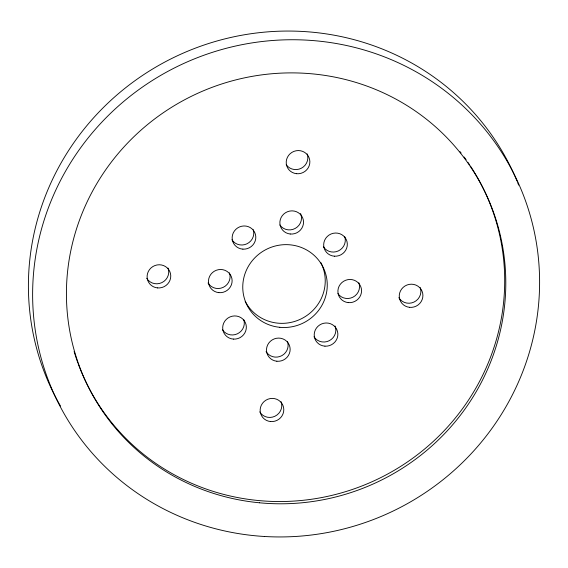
<?xml version="1.0" encoding="UTF-8"?>
<svg xmlns="http://www.w3.org/2000/svg" width="568" height="568" viewBox="0 0 568 568"><rect width="100%" height="100%" fill="white"/><g stroke="black" fill="none" stroke-linecap="round" stroke-linejoin="round"><path stroke-width="0.85" d="M320.799 262.522A42.493 41.18 -25.9 0 1 301.842 318.534A42.493 41.18 -25.9 0 1 245.184 301.324M287.465 341.432A11.9 11.53 -25.9 0 1 281.913 355.611A11.9 11.53 -25.9 0 1 266.889 352.792M266.463 352.21A11.9 11.53 -25.9 0 1 266.065 351.599M243.779 319.614A11.9 11.53 -25.9 0 1 237.438 333.792A11.9 11.53 -25.9 0 1 222.457 329.745M229.436 272.832A11.9 11.53 -25.9 0 1 223.217 287.351A11.9 11.53 -25.9 0 1 208.037 282.999M253.243 229.649A11.9 11.53 -25.9 0 1 246.902 243.828A11.9 11.53 -25.9 0 1 231.914 239.788M300.579 213.532A11.9 11.53 -25.9 0 1 295.289 228.386A11.9 11.53 -25.9 0 1 279.839 224.985M344.769 236.707A11.9 11.53 -25.9 0 1 338.429 250.886A11.9 11.53 -25.9 0 1 323.44 246.839M358.877 282.807A11.9 11.53 -25.9 0 1 352.991 297.163A11.9 11.53 -25.9 0 1 337.868 293.585M335.063 325.989A11.9 11.53 -25.9 0 1 329.298 340.686A11.9 11.53 -25.9 0 1 313.983 336.803M60.478 406.035A254.982 247.08 -25.9 0 1 172.615 58.057A254.982 247.08 -25.9 0 1 517.029 181.107M517.682 182.697A254.982 247.08 -25.9 0 1 518.641 185.104M474.869 173.105A220.98 214.136 -25.9 0 1 383.4 476.275A220.98 214.136 -25.9 0 1 82.793 375.171M82.459 374.397A220.98 214.136 -25.9 0 1 78.086 363.463M77.802 362.675A220.98 214.136 -25.9 0 1 74.103 351.493M460.037 151.656A220.98 214.136 -25.9 0 1 461.081 152.984M464.127 157.017A220.98 214.136 -25.9 0 1 466.101 159.743M468.032 162.498A220.98 214.136 -25.9 0 1 469.452 164.585M470.382 165.984A220.98 214.136 -25.9 0 1 474.436 172.381M281.124 401.739A11.9 11.53 -25.9 0 1 274.905 416.259A11.9 11.53 -25.9 0 1 259.725 411.906M420.228 287.536A11.9 11.53 -25.9 0 1 414.008 302.062A11.9 11.53 -25.9 0 1 398.828 297.703M307.189 153.9A11.9 11.53 -25.9 0 1 301.303 168.249A11.9 11.53 -25.9 0 1 286.18 164.677M168.085 268.103A11.9 11.53 -25.9 0 1 161.859 282.623A11.9 11.53 -25.9 0 1 146.686 278.27M279.783 327.31A42.493 41.18 -25.9 0 0 323.93 269.019A42.493 41.18 -25.9 0 0 251.312 261.905A42.493 41.18 -25.9 0 0 279.783 327.31M233.42 339.103A11.9 11.53 -25.9 0 0 245.262 322.425A11.9 11.53 -25.9 0 0 224.864 321.062A11.9 11.53 -25.9 0 0 233.42 339.103M218.829 292.634A11.9 11.53 -25.9 0 0 231.19 276.311A11.9 11.53 -25.9 0 0 210.856 274.323A11.9 11.53 -25.9 0 0 218.829 292.634M242.884 249.146A11.9 11.53 -25.9 0 0 254.727 232.461A11.9 11.53 -25.9 0 0 234.321 231.098A11.9 11.53 -25.9 0 0 242.884 249.146M290.234 234.009A11.9 11.53 -25.9 0 0 302.595 217.686A11.9 11.53 -25.9 0 0 282.26 215.698A11.9 11.53 -25.9 0 0 290.234 234.009M334.41 256.196A11.9 11.53 -25.9 0 0 346.246 239.519A11.9 11.53 -25.9 0 0 325.847 238.155A11.9 11.53 -25.9 0 0 334.41 256.196M348.262 302.609A11.9 11.53 -25.9 0 0 360.623 286.286A11.9 11.53 -25.9 0 0 340.289 284.298A11.9 11.53 -25.9 0 0 348.262 302.609M324.946 346.161A11.9 11.53 -25.9 0 0 336.788 329.483A11.9 11.53 -25.9 0 0 316.383 328.119A11.9 11.53 -25.9 0 0 324.946 346.161M276.857 361.234A11.9 11.53 -25.9 0 0 289.219 344.911A11.9 11.53 -25.9 0 0 268.884 342.923A11.9 11.53 -25.9 0 0 276.857 361.234M264.624 536.497A254.982 247.08 -25.9 0 0 515.595 177.202A254.982 247.08 -25.9 0 0 78.114 151.329A254.982 247.08 -25.9 0 0 264.624 536.497M409.62 307.338A11.9 11.53 -25.9 0 0 421.981 291.022A11.9 11.53 -25.9 0 0 401.647 289.027A11.9 11.53 -25.9 0 0 409.62 307.338M296.581 173.701A11.9 11.53 -25.9 0 0 308.935 157.379A11.9 11.53 -25.9 0 0 288.608 155.391A11.9 11.53 -25.9 0 0 296.581 173.701M157.471 287.905A11.9 11.53 -25.9 0 0 169.832 271.582A11.9 11.53 -25.9 0 0 149.498 269.594A11.9 11.53 -25.9 0 0 157.471 287.905M270.517 421.541A11.9 11.53 -25.9 0 0 282.871 405.225A11.9 11.53 -25.9 0 0 262.544 403.23A11.9 11.53 -25.9 0 0 270.517 421.541M259.363 502.779A220.98 214.136 -25.9 0 0 488.324 199.254A220.98 214.136 -25.9 0 0 110.639 162.995A220.98 214.136 -25.9 0 0 259.363 502.779"/></g></svg>
